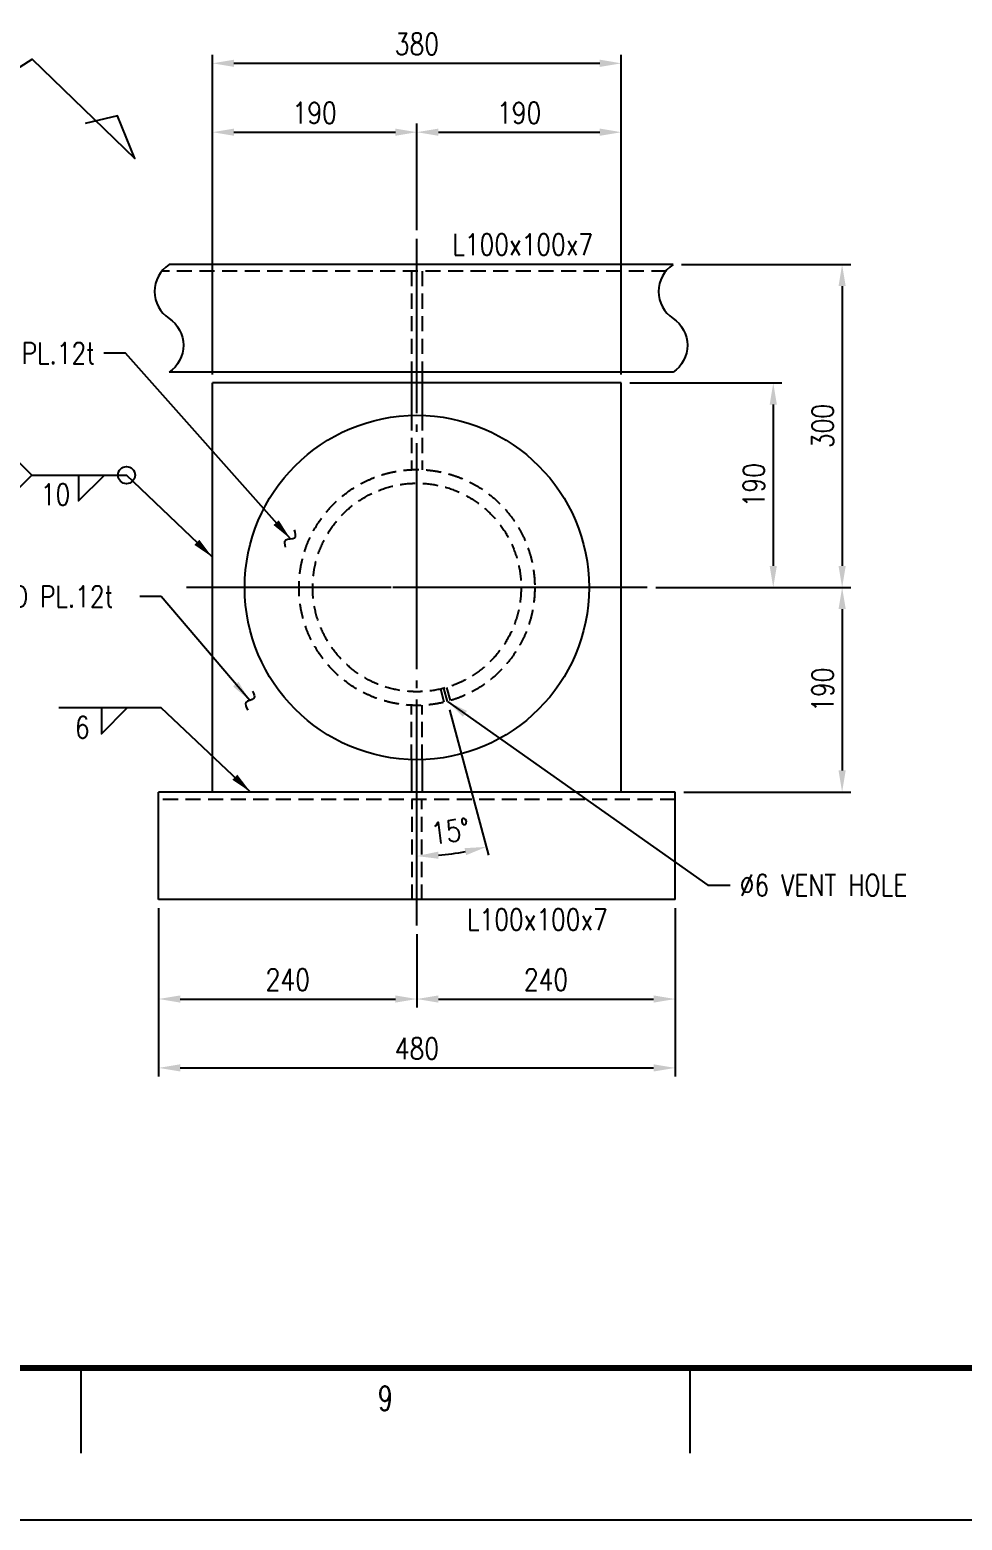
# Model space of a CAD drawing. Header units: millimetres. Extents: x 0 to 134087, y -49114 to 20834.
# Drawn here: x 24023 to 28356, y -29779 to -22856 of the extents above; entities that cross this region are included whole.
import ezdxf
from ezdxf.enums import TextEntityAlignment as Align

# ---------------------------------------------------------------- set-up
doc = ezdxf.new("R2010")
doc.units = ezdxf.units.MM
doc.header["$LTSCALE"] = 35
doc.linetypes.add('JNK-CENTER', pattern=[34, 30, -1.5, 1, -1.5])
doc.linetypes.add('JNK-HIDDEN', pattern=[3, 2, -1])
for name, color, linetype in [('CEN-R', 1, 'JNK-CENTER'), ('CON-C', 4, 'Continuous'), ('CON-G', 3, 'Continuous'), ('CON-W', 7, 'Continuous'), ('Dim-W', 7, 'Continuous'), ('HID-Y', 2, 'JNK-HIDDEN'), ('STL-OBJT', 7, 'Continuous'), ('TXT-Y', 2, 'Continuous')]:
    doc.layers.add(name, color=color, linetype=linetype)
doc.styles.add('ROMANS', font='ROMANS.shx', dxfattribs={"width": 0.8})
doc.styles.add('SIMPLEX', font='simplex.shx', dxfattribs={"width": 0.8})
doc.dimstyles.new('DIM25', dxfattribs={"dimscale": 25, "dimtxt": 2.5, "dimasz": 2.5, "dimexe": 1, "dimexo": 1, "dimgap": 1, "dimtad": 1, "dimdec": 1, "dimdsep": 46, "dimtxsty": 'SIMPLEX', "dimcen": 0, "dimclrt": 2, "dimazin": 2, "dimtfac": 1, "dimtdec": 1, "dimtix": 1, "dimtmove": 2, "dimatfit": 0, "dimfxl": 0.18, "dimtolj": 1, "dimtzin": 0, "dimarcsym": 0})
doc.dimstyles.new('DIM40x5', dxfattribs={"dimscale": 40, "dimtxt": 2.5, "dimasz": 2.5, "dimexe": 1, "dimexo": 1, "dimgap": 1, "dimtad": 1, "dimdec": 0, "dimlfac": 0.25, "dimdsep": 46, "dimtxsty": 'SIMPLEX', "dimcen": 2.5, "dimclrd": 7, "dimclre": 7, "dimclrt": 2, "dimadec": 1, "dimazin": 2, "dimtfac": 1, "dimtdec": 0, "dimtmove": 2, "dimatfit": 2, "dimfxl": 1, "dimtfill": 1, "dimtolj": 1, "dimtzin": 0, "dimarcsym": 1})

# ---------------------------------------------------------------- blocks, each defined once
blk = doc.blocks.new('TITLE')
at = {"color": 7}
for p, q in [((594.15, 17.68), (594.15, 7.78)), ((664.88, 17.68), (664.88, 7.78)), ((841, 0), (0, 0))]:
    blk.add_line(p, q, dxfattribs=at)
at = {"color": 7, "const_width": 0.707}
blk.add_lwpolyline([(28.29, 17.68), (823.67, 17.68)], dxfattribs=at)
at = {"color": 7, "style": 'ROMANS', "width": 0.7}
blk.add_text('9', height=2.83, dxfattribs=at).set_placement((629.51, 14.15), align=Align.MIDDLE)
blk = doc.blocks.new('*D1002')
at = {"layer": 'DEFPOINTS', "color": 0, "transparency": 16777216}
for p in [(24622.2, -26896.6), (25822.2, -27016.6), (25822.2, -27358.2)]:
    blk.add_point(p, dxfattribs=at)
at = {"layer": 'Dim-W', "color": 7, "lineweight": -2, "transparency": 16777216}
for p, q in [((24622.2, -26936.6), (24622.2, -27398.2)), ((25822.2, -27056.6), (25822.2, -27398.2)), ((24722.2, -27358.2), (25722.2, -27358.2))]:
    blk.add_line(p, q, dxfattribs=at)
at = {"layer": 'Dim-W', "color": 7, "transparency": 16777216}
for points in [[(24722.2, -27341.6), (24722.2, -27374.9), (24622.2, -27358.2)], [(25722.2, -27341.6), (25722.2, -27374.9), (25822.2, -27358.2)]]:
    blk.add_solid(points, dxfattribs=at)
at = {"layer": 'Dim-W', "color": 2, "transparency": 16777216, "insert": (25222.2, -27268.2), "char_height": 100, "attachment_point": 5, "style": 'SIMPLEX', "bg_fill": 3, "box_fill_scale": 1.1, "bg_fill_color": 256, "bg_fill_true_color": 13158600, "bg_fill_transparency": 0}
blk.add_mtext('\\A1;240', dxfattribs=at)
blk = doc.blocks.new('*D1003')
at = {"layer": 'DEFPOINTS', "color": 0, "transparency": 16777216}
for p in [(27022.2, -26896.6), (25822.2, -27358.2), (27022.2, -27358.2)]:
    blk.add_point(p, dxfattribs=at)
at = {"layer": 'Dim-W', "color": 7, "lineweight": -2, "transparency": 16777216}
for p, q in [((27022.2, -26936.6), (27022.2, -27398.2)), ((25922.2, -27358.2), (26922.2, -27358.2))]:
    blk.add_line(p, q, dxfattribs=at)
at = {"layer": 'Dim-W', "color": 7, "transparency": 16777216}
for points in [[(25922.2, -27341.6), (25922.2, -27374.9), (25822.2, -27358.2)], [(26922.2, -27341.6), (26922.2, -27374.9), (27022.2, -27358.2)]]:
    blk.add_solid(points, dxfattribs=at)
at = {"layer": 'Dim-W', "color": 2, "transparency": 16777216, "insert": (26422.2, -27268.2), "char_height": 100, "attachment_point": 5, "style": 'SIMPLEX', "bg_fill": 3, "box_fill_scale": 1.1, "bg_fill_color": 256, "bg_fill_true_color": 13158600, "bg_fill_transparency": 0}
blk.add_mtext('\\A1;240', dxfattribs=at)
blk = doc.blocks.new('*D1004')
at = {"layer": 'DEFPOINTS', "color": 0, "transparency": 16777216}
for p in [(24622.2, -27358.2), (27022.2, -27358.2), (27022.2, -27678.2)]:
    blk.add_point(p, dxfattribs=at)
at = {"layer": 'Dim-W', "color": 7, "lineweight": -2, "transparency": 16777216}
for p, q in [((24622.2, -27398.2), (24622.2, -27718.2)), ((27022.2, -27398.2), (27022.2, -27718.2)), ((24722.2, -27678.2), (26922.2, -27678.2))]:
    blk.add_line(p, q, dxfattribs=at)
at = {"layer": 'Dim-W', "color": 7, "transparency": 16777216}
for points in [[(24722.2, -27661.6), (24722.2, -27694.9), (24622.2, -27678.2)], [(26922.2, -27661.6), (26922.2, -27694.9), (27022.2, -27678.2)]]:
    blk.add_solid(points, dxfattribs=at)
at = {"layer": 'Dim-W', "color": 2, "transparency": 16777216, "insert": (25822.2, -27588.2), "char_height": 100, "attachment_point": 5, "style": 'SIMPLEX', "bg_fill": 3, "box_fill_scale": 1.1, "bg_fill_color": 256, "bg_fill_true_color": 13158600, "bg_fill_transparency": 0}
blk.add_mtext('\\A1;480', dxfattribs=at)
blk = doc.blocks.new('*D1005')
at = {"layer": 'DEFPOINTS', "color": 0, "transparency": 16777216}
for p in [(25822.2, -24076.6), (25947.5, -25914.3), (25963.9, -25975.7), (25930.9, -26689.4), (25822.2, -27016.6)]:
    blk.add_point(p, dxfattribs=at)
at = {"layer": 'Dim-W', "color": 7, "lineweight": -2, "transparency": 16777216}
blk.add_line((25974.3, -26014.3), (26155.4, -26690.3), dxfattribs=at)
blk.add_arc((25822.2, -25446.6), 1247.6, 274.59376, 280.40624, dxfattribs=at)
at = {"layer": 'Dim-W', "color": 7, "transparency": 16777216}
for points in [[(26043.8, -26657.4), (26051.2, -26689.9), (26145.1, -26651.6)], [(25922.7, -26706.8), (25921.4, -26673.5), (25822.2, -26694.2)]]:
    blk.add_solid(points, dxfattribs=at)
at = {"layer": 'Dim-W', "color": 2, "transparency": 16777216, "insert": (25978.1, -26578.8), "char_height": 100, "attachment_point": 5, "rotation": 7.84073, "style": 'SIMPLEX', "bg_fill": 3, "box_fill_scale": 1.1, "bg_fill_color": 256, "bg_fill_true_color": 13158600, "bg_fill_transparency": 0}
blk.add_mtext('\\A1;15°', dxfattribs=at)
blk = doc.blocks.new('*D1026')
at = {"layer": 'DEFPOINTS', "color": 0, "transparency": 16777216}
for p in [(27012.4, -23946.6), (26892.2, -25446.6), (27798.2, -25446.6)]:
    blk.add_point(p, dxfattribs=at)
at = {"layer": 'Dim-W', "color": 7, "lineweight": -2, "transparency": 16777216}
for p, q in [((27052.4, -23946.6), (27838.2, -23946.6)), ((27798.2, -24046.6), (27798.2, -25346.6)), ((26932.2, -25446.6), (27838.2, -25446.6))]:
    blk.add_line(p, q, dxfattribs=at)
at = {"layer": 'Dim-W', "color": 7, "transparency": 16777216}
for points in [[(27781.6, -24046.6), (27814.9, -24046.6), (27798.2, -23946.6)], [(27781.6, -25346.6), (27814.9, -25346.6), (27798.2, -25446.6)]]:
    blk.add_solid(points, dxfattribs=at)
at = {"layer": 'Dim-W', "color": 2, "transparency": 16777216, "insert": (27708.2, -24696.6), "char_height": 100, "attachment_point": 5, "rotation": 90, "style": 'SIMPLEX', "bg_fill": 3, "box_fill_scale": 1.1, "bg_fill_color": 256, "bg_fill_true_color": 13158600, "bg_fill_transparency": 0}
blk.add_mtext('\\A1;300', dxfattribs=at)
blk = doc.blocks.new('*D1027')
at = {"layer": 'DEFPOINTS', "color": 0, "transparency": 16777216}
for p in [(27798.2, -25446.6), (27022.2, -26396.6), (27798.2, -26396.6)]:
    blk.add_point(p, dxfattribs=at)
at = {"layer": 'Dim-W', "color": 7, "lineweight": -2, "transparency": 16777216}
for p, q in [((27798.2, -25546.6), (27798.2, -26296.6)), ((27062.2, -26396.6), (27838.2, -26396.6))]:
    blk.add_line(p, q, dxfattribs=at)
at = {"layer": 'Dim-W', "color": 7, "transparency": 16777216}
for points in [[(27781.6, -25546.6), (27814.9, -25546.6), (27798.2, -25446.6)], [(27781.6, -26296.6), (27814.9, -26296.6), (27798.2, -26396.6)]]:
    blk.add_solid(points, dxfattribs=at)
at = {"layer": 'Dim-W', "color": 2, "transparency": 16777216, "insert": (27708.2, -25921.6), "char_height": 100, "attachment_point": 5, "rotation": 90, "style": 'SIMPLEX', "bg_fill": 3, "box_fill_scale": 1.1, "bg_fill_color": 256, "bg_fill_true_color": 13158600, "bg_fill_transparency": 0}
blk.add_mtext('\\A1;190', dxfattribs=at)
blk = doc.blocks.new('*D1028')
at = {"layer": 'DEFPOINTS', "color": 0, "transparency": 16777216}
for p in [(26772.2, -24496.6), (26892.2, -25446.6), (27478.2, -25446.6)]:
    blk.add_point(p, dxfattribs=at)
at = {"layer": 'Dim-W', "color": 7, "lineweight": -2, "transparency": 16777216}
for p, q in [((26812.2, -24496.6), (27518.2, -24496.6)), ((27478.2, -24596.6), (27478.2, -25346.6)), ((26932.2, -25446.6), (27518.2, -25446.6))]:
    blk.add_line(p, q, dxfattribs=at)
at = {"layer": 'Dim-W', "color": 7, "transparency": 16777216}
for points in [[(27461.6, -24596.6), (27494.9, -24596.6), (27478.2, -24496.6)], [(27461.6, -25346.6), (27494.9, -25346.6), (27478.2, -25446.6)]]:
    blk.add_solid(points, dxfattribs=at)
at = {"layer": 'Dim-W', "color": 2, "transparency": 16777216, "insert": (27388.2, -24971.6), "char_height": 100, "attachment_point": 5, "rotation": 90, "style": 'SIMPLEX', "bg_fill": 3, "box_fill_scale": 1.1, "bg_fill_color": 256, "bg_fill_true_color": 13158600, "bg_fill_transparency": 0}
blk.add_mtext('\\A1;190', dxfattribs=at)
blk = doc.blocks.new('*D1029')
at = {"layer": 'DEFPOINTS', "color": 0, "transparency": 16777216}
for p in [(25822.2, -23331.6), (25822.2, -23826.6), (24872.2, -24496.6)]:
    blk.add_point(p, dxfattribs=at)
at = {"layer": 'Dim-W', "color": 7, "lineweight": -2, "transparency": 16777216}
for p, q in [((24872.2, -24456.6), (24872.2, -23291.6)), ((25822.2, -23786.6), (25822.2, -23291.6)), ((24972.2, -23331.6), (25722.2, -23331.6))]:
    blk.add_line(p, q, dxfattribs=at)
at = {"layer": 'Dim-W', "color": 7, "transparency": 16777216}
for points in [[(24972.2, -23314.9), (24972.2, -23348.3), (24872.2, -23331.6)], [(25722.2, -23314.9), (25722.2, -23348.3), (25822.2, -23331.6)]]:
    blk.add_solid(points, dxfattribs=at)
at = {"layer": 'Dim-W', "color": 2, "transparency": 16777216, "insert": (25347.2, -23241.6), "char_height": 100, "attachment_point": 5, "style": 'SIMPLEX', "bg_fill": 3, "box_fill_scale": 1.1, "bg_fill_color": 256, "bg_fill_true_color": 13158600, "bg_fill_transparency": 0}
blk.add_mtext('\\A1;190', dxfattribs=at)
blk = doc.blocks.new('*D1030')
at = {"layer": 'DEFPOINTS', "color": 0, "transparency": 16777216}
for p in [(25822.2, -23331.6), (26772.2, -23331.6), (26772.2, -24496.6)]:
    blk.add_point(p, dxfattribs=at)
at = {"layer": 'Dim-W', "color": 7, "lineweight": -2, "transparency": 16777216}
for p, q in [((26772.2, -24456.6), (26772.2, -23291.6)), ((25922.2, -23331.6), (26672.2, -23331.6))]:
    blk.add_line(p, q, dxfattribs=at)
at = {"layer": 'Dim-W', "color": 7, "transparency": 16777216}
for points in [[(25922.2, -23314.9), (25922.2, -23348.3), (25822.2, -23331.6)], [(26672.2, -23314.9), (26672.2, -23348.3), (26772.2, -23331.6)]]:
    blk.add_solid(points, dxfattribs=at)
at = {"layer": 'Dim-W', "color": 2, "transparency": 16777216, "insert": (26297.2, -23241.6), "char_height": 100, "attachment_point": 5, "style": 'SIMPLEX', "bg_fill": 3, "box_fill_scale": 1.1, "bg_fill_color": 256, "bg_fill_true_color": 13158600, "bg_fill_transparency": 0}
blk.add_mtext('\\A1;190', dxfattribs=at)
blk = doc.blocks.new('*D1031')
at = {"layer": 'DEFPOINTS', "color": 0, "transparency": 16777216}
for p in [(26772.2, -23011.6), (24872.2, -23331.6), (26772.2, -23331.6)]:
    blk.add_point(p, dxfattribs=at)
at = {"layer": 'Dim-W', "color": 7, "lineweight": -2, "transparency": 16777216}
for p, q in [((24872.2, -23291.6), (24872.2, -22971.6)), ((26772.2, -23291.6), (26772.2, -22971.6)), ((24972.2, -23011.6), (26672.2, -23011.6))]:
    blk.add_line(p, q, dxfattribs=at)
at = {"layer": 'Dim-W', "color": 7, "transparency": 16777216}
for points in [[(24972.2, -22994.9), (24972.2, -23028.3), (24872.2, -23011.6)], [(26672.2, -22994.9), (26672.2, -23028.3), (26772.2, -23011.6)]]:
    blk.add_solid(points, dxfattribs=at)
at = {"layer": 'Dim-W', "color": 2, "transparency": 16777216, "insert": (25822.2, -22921.6), "char_height": 100, "attachment_point": 5, "style": 'SIMPLEX', "bg_fill": 3, "box_fill_scale": 1.1, "bg_fill_color": 256, "bg_fill_true_color": 13158600, "bg_fill_transparency": 0}
blk.add_mtext('\\A1;380', dxfattribs=at)

msp = doc.modelspace()

# ---------------------------------------------------------------- linework, layer by layer
for points in [[(24670.4559, -23946.5745, 0.535183758), (24670.4559, -24196.5745, -0.535183758), (24670.4559, -24446.5745)], [(27012.4392, -23946.5745, 0.535183758), (27012.4392, -24196.5745, -0.535183758), (27012.4392, -24446.5745)]]:
    msp.add_lwpolyline(points, format="xyb")
at = {"layer": 'CEN-R'}
for p, q in [((25822.1528, -27016.5745), (25822.1528, -23826.5745)), ((26892.1528, -25446.5745), (24752.1528, -25446.5745)), ((26759.6528, -25446.5745), (24884.6528, -25446.5745)), ((25963.9209, -25975.6604), (25947.4859, -25914.3241))]:
    msp.add_line(p, q, dxfattribs=at)
at = {"layer": 'CON-C'}
msp.add_lwpolyline([(23697.948, -23205.9438), (24034.778, -22991.8765), (24512.1085, -23453.5306), (24431.1416, -23255.3099), (24280.4025, -23290.995)], dxfattribs=at)
at = {"layer": 'CON-G'}
for p, q in [((27012.4392, -23946.5745), (24670.4559, -23946.5745)), ((27012.4392, -24446.5745), (24670.4559, -24446.5745)), ((24872.1528, -26396.5745), (24872.1528, -24496.5745)), ((26772.1528, -24496.5745), (24872.1528, -24496.5745)), ((25797.1528, -24446.5745), (25797.1528, -24646.9652)), ((25847.1528, -24446.5745), (25847.1528, -24646.9652)), ((26772.1528, -26396.5745), (26772.1528, -24496.5745)), ((25797.1528, -26246.1838), (25797.1528, -26396.5745)), ((25847.1528, -26246.1838), (25847.1528, -26396.5745)), ((27022.1528, -26396.5745), (24622.1528, -26396.5745)), ((24622.1528, -26896.5745), (24622.1528, -26396.5745)), ((27022.1528, -26896.5745), (27022.1528, -26396.5745)), ((27022.1528, -26896.5745), (24622.1528, -26896.5745))]:
    msp.add_line(p, q, dxfattribs=at)
msp.add_circle((25822.1528, -25446.5745), 800, dxfattribs=at)
at = {"layer": 'CON-W'}
msp.add_line((24032.1248, -24924.5859), (24472.7938, -24924.5859), dxfattribs=at)
for points in [[(23912.1248, -24804.5859), (24032.1248, -24924.5859), (23912.1248, -25044.5859)], [(24250.0735, -24924.5859), (24250.0735, -25044.5859), (24370.0735, -24924.5859)], [(24356.0323, -26005.9624), (24356.0323, -26125.9624), (24476.0323, -26005.9624)]]:
    msp.add_lwpolyline(points, dxfattribs=at)
at = {"layer": 'Dim-W'}
msp.add_line((24634.3669, -26005.9624), (24158.1427, -26005.9624), dxfattribs=at)
for points in [[(25211.7758, -25259.8173), (25212.7805, -25225.6802), (25253.8653, -25215.4625), (25253.4046, -25178.994)], [(25058.1884, -25927.8016), (25065.1265, -25961.2413), (25027.5306, -25980.707), (25036.4348, -26016.0747)]]:
    msp.add_spline(points, degree=3, dxfattribs=at)
at = {"layer": 'HID-Y'}
for p, q in [((26982.0347, -23976.5745), (24640.0513, -23976.5745)), ((25797.1528, -23976.5745), (25797.1528, -24446.5745)), ((25847.1528, -23976.5745), (25847.1528, -24446.5745)), ((25797.1528, -24646.9652), (25797.1528, -24899.6467)), ((25847.1528, -24646.9652), (25847.1528, -24899.6467)), ((25949.4321, -25979.5427), (25932.997, -25918.2064)), ((25978.4098, -25971.7781), (25961.9748, -25910.4418)), ((25797.1528, -26246.1838), (25797.1528, -25993.5023)), ((25847.1528, -26246.1838), (25847.1528, -25993.5023)), ((27022.1528, -26431.5745), (24622.1528, -26431.5745)), ((25799.6528, -26896.5745), (25799.6528, -26431.5745)), ((25844.6528, -26896.5745), (25844.6528, -26431.5745))]:
    msp.add_line(p, q, dxfattribs=at)
for radius in [547.75, 484.25]:
    msp.add_circle((25822.1528, -25446.5745), radius, dxfattribs=at)
at = {"layer": 'STL-OBJT'}
msp.add_line((27173.8654, -26829.2874), (27278.3143, -26829.2874), dxfattribs=at)
msp.add_circle((24472.7938, -24924.5859), 40, dxfattribs=at)

# ---------------------------------------------------------------- block references
at = {"linetype": 'ByBlock', "xscale": 39.99999999599993, "yscale": 39.99999999599993, "zscale": 39.99999999599993}
msp.add_blockref('TITLE', (495.1219, -29779.1804), dxfattribs=at)

# ---------------------------------------------------------------- texts
at = {"layer": 'CON-W', "color": 2, "style": 'SIMPLEX', "width": 0.8}
for s, p in [('10', (24074.282, -25064.5859)), ('6', (24233.1124, -26145.9624))]:
    msp.add_text(s, height=100, dxfattribs=at).set_placement(p)
at = {"layer": 'TXT-Y', "color": 2, "style": 'SIMPLEX', "width": 0.8}
msp.add_text('L100x100x7', height=100, dxfattribs=at).set_placement((26313.7479, -23903.4642), align=Align.CENTER)
for s, height, p in [('PL.12t', 99.55752, (23984.9912, -24408.2207)), ('PAD PL.12t', 99.55752, (23811.0656, -25538.1738)), ('∅6 VENT HOLE', 100, (27322.2059, -26879.2874)), ('L100x100x7', 100, (26054.6622, -27039.0849))]:
    msp.add_text(s, height=height, dxfattribs=at).set_placement(p)

# ---------------------------------------------------------------- leaders
at = {"layer": 'STL-OBJT'}
for points in [[(25234.5598, -25220.3605), (24467.6669, -24358.4419), (24367.6669, -24358.4419)], [(24872.1528, -25305.9665), (24472.7938, -24924.5859)], [(25045.1743, -25971.466), (24634.3341, -25488.3951), (24534.3341, -25488.3951)], [(25049.1451, -26396.5745), (24634.3669, -26005.9624)]]:
    msp.add_leader(points, dimstyle='DIM25', override={"dimscale": 40, "dimdec": 0, "dimtdec": 0, "dimatfit": 2, "dimtfill": 1}, dxfattribs=at)

# ---------------------------------------------------------------- next in the draw order: dimensions: what is measured, and where the dimension line sits
at = {"layer": 'Dim-W'}
dim = msp.add_linear_dim(base=(27798.241, -25446.5745), p1=(27012.4392, -23946.5745), p2=(26892.1528, -25446.5745), angle=90, dimstyle='DIM40x5', override={"dimlfac": 0.2, "dimtix": 1}, dxfattribs=at)
dim.commit()
dim.dimension.update_dxf_attribs({"geometry": '*D1026', "text_midpoint": (27708.241, -24696.5745)})
dim = msp.add_linear_dim(base=(25822.1528, -27358.2363), p1=(24622.1528, -26896.5745), p2=(25822.1528, -27016.5745), dimstyle='DIM40x5', override={"dimlfac": 0.2}, dxfattribs=at)
dim.commit()
dim.dimension.update_dxf_attribs({"geometry": '*D1002', "text_midpoint": (25222.1528, -27268.2363)})

# ---------------------------------------------------------------- next in the draw order: dimensions: what is measured, and where the dimension line sits
dim = msp.add_linear_dim(base=(27022.1528, -27358.2363), p1=(25822.1528, -27358.2363), p2=(27022.1528, -26896.5745), dimstyle='DIM40x5', override={"dimlfac": 0.2, "dimtmove": 0}, dxfattribs=at)
dim.commit()
dim.dimension.update_dxf_attribs({"geometry": '*D1003', "text_midpoint": (26422.1528, -27268.2363)})

# ---------------------------------------------------------------- next in the draw order: dimensions: what is measured, and where the dimension line sits
dim = msp.add_angular_dim_2l(base=(25930.8871, -26689.4129), line1=((25963.9209, -25975.6604), (25947.4859, -25914.3241)), line2=((25822.1528, -27016.5745), (25822.1528, -24076.5745)), dimstyle='DIM40x5', override={"dimlfac": 0.2}, dxfattribs=at)
dim.commit()
dim.dimension.update_dxf_attribs({"geometry": '*D1005', "text_midpoint": (25978.0636, -26578.7654), "dimtype": 162})
dim = msp.add_linear_dim(base=(27022.1528, -27678.2363), p1=(24622.1528, -27358.2363), p2=(27022.1528, -27358.2363), dimstyle='DIM40x5', override={"dimlfac": 0.2, "dimtmove": 0}, dxfattribs=at)
dim.commit()
dim.dimension.update_dxf_attribs({"geometry": '*D1004', "text_midpoint": (25822.1528, -27678.2363), "dimtype": 160})

# ---------------------------------------------------------------- next in the draw order: dimensions: what is measured, and where the dimension line sits
dim = msp.add_linear_dim(base=(25822.1528, -23331.6075), p1=(24872.1528, -24496.5745), p2=(25822.1528, -23826.5745), dimstyle='DIM40x5', override={"dimlfac": 0.2, "dimtix": 1}, dxfattribs=at)
dim.commit()
dim.dimension.update_dxf_attribs({"geometry": '*D1029', "text_midpoint": (25347.1528, -23241.6075)})

# ---------------------------------------------------------------- next in the draw order: leaders
msp.add_leader([(25963.9209, -25975.6604), (27173.8654, -26829.2874)], dimstyle='DIM40x5', override={"dimgap": 1, "dimtad": 0, "dimlfac": 0.2}, dxfattribs=at)

# ---------------------------------------------------------------- next in the draw order: dimensions: what is measured, and where the dimension line sits
dim = msp.add_linear_dim(base=(27798.241, -26396.5745), p1=(27798.241, -25446.5745), p2=(27022.1528, -26396.5745), angle=90, dimstyle='DIM40x5', override={"dimlfac": 0.2, "dimtix": 1}, dxfattribs=at)
dim.commit()
dim.dimension.update_dxf_attribs({"geometry": '*D1027', "text_midpoint": (27708.241, -25921.5745)})

# ---------------------------------------------------------------- next in the draw order: dimensions: what is measured, and where the dimension line sits
dim = msp.add_linear_dim(base=(27478.241, -25446.5745), p1=(26772.1528, -24496.5745), p2=(26892.1528, -25446.5745), angle=90, dimstyle='DIM40x5', override={"dimlfac": 0.2, "dimtix": 1}, dxfattribs=at)
dim.commit()
dim.dimension.update_dxf_attribs({"geometry": '*D1028', "text_midpoint": (27388.241, -24971.5745)})

# ---------------------------------------------------------------- next in the draw order: dimensions: what is measured, and where the dimension line sits
dim = msp.add_linear_dim(base=(26772.1528, -23331.6075), p1=(25822.1528, -23331.6075), p2=(26772.1528, -24496.5745), dimstyle='DIM40x5', override={"dimlfac": 0.2, "dimtix": 1}, dxfattribs=at)
dim.commit()
dim.dimension.update_dxf_attribs({"geometry": '*D1030', "text_midpoint": (26297.1528, -23241.6075)})

# ---------------------------------------------------------------- next in the draw order: dimensions: what is measured, and where the dimension line sits
dim = msp.add_linear_dim(base=(26772.1528, -23011.6075), p1=(24872.1528, -23331.6075), p2=(26772.1528, -23331.6075), dimstyle='DIM40x5', override={"dimlfac": 0.2, "dimtix": 1}, dxfattribs=at)
dim.commit()
dim.dimension.update_dxf_attribs({"geometry": '*D1031', "text_midpoint": (25822.1528, -22921.6075)})

doc.saveas('drawing.dxf')
